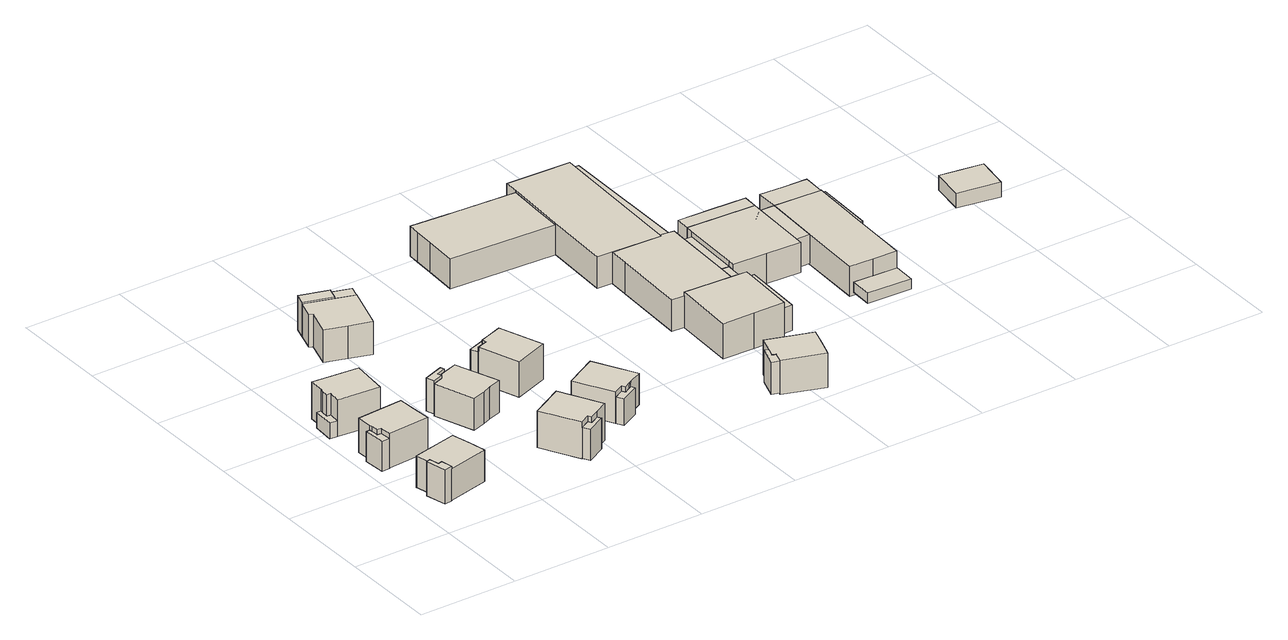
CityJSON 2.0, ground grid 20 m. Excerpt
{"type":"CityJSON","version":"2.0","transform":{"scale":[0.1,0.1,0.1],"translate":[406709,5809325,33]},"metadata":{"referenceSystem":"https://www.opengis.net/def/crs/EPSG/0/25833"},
"CityObjects":{
"building1":{"type":"Building","attributes":{"Gemeindeschluessel":"11000009","function":"31001_2070"},"address":[{"country":"Germany","locality":"Berlin","thoroughfareNumber":"143 (17)","thoroughfareName":"Müggelheimer Damm"}],"children":["building1-1","building1-2"]},
"building1-1":{"type":"BuildingPart","attributes":{"BezugspunktDach":"2200","measuredHeight":8.14,"storeysAboveGround":2},"parents":["building1"],"geometry":[{"type":"Solid","lod":"1","boundaries":[[[[0,1,2,3,4,5,6,7,8]],[[9,10,11,12,13,14,15,16,17]],[[9,17,8,7]],[[10,9,7,6]],[[11,10,6,5]],[[12,11,5,4]],[[17,16,0,8]],[[13,12,4,3]],[[14,13,3,2]],[[15,14,2,1]],[[15,1,0,16]]]]}]},
"building1-2":{"type":"BuildingPart","attributes":{"BezugspunktDach":"2200","measuredHeight":6.95,"storeysAboveGround":2},"parents":["building1"],"geometry":[{"type":"MultiSurface","lod":"1","boundaries":[[[18,19,20,21,22,23]],[[24,25,26,27,28,29]],[[24,29,23,22]],[[25,24,16,15,14,2,1,0,22,21]],[[3,2,14,13,26,25,21,20]],[[4,3,20,19]],[[27,26,30,13,12]],[[28,27,19,18]],[[29,28,18,23]],[[2,14,15,1]],[[0,1,15,16]],[[13,14,2,3]],[[12,13,30,3,4]]]}]},
"building2":{"type":"Building","attributes":{"Gemeindeschluessel":"11000009","function":"31001_2070"},"address":[{"country":"Germany","locality":"Berlin","thoroughfareNumber":"143 (18)","thoroughfareName":"Müggelheimer Damm"}],"children":["building2-1","building2-2"]},
"building2-1":{"type":"BuildingPart","attributes":{"BezugspunktDach":"2200","measuredHeight":8.17,"storeysAboveGround":2},"parents":["building2"],"geometry":[{"type":"MultiSurface","lod":"1","boundaries":[[[31,32,33,34,35,36,37,38,39]],[[40,41,42,43,44,45,46,47,48]],[[40,48,39,38]],[[41,40,38,37]],[[42,41,37,36]],[[43,42,36,35]],[[44,49,50,35,34]],[[45,51,49,34,33]],[[52,51,45,33,32]],[[53,52,46,32,31]],[[48,47,31,39]],[[43,50,49,44]],[[44,54,49,51,45]],[[46,45,51,52]],[[47,46,52,53]]]}]},
"building2-2":{"type":"BuildingPart","attributes":{"BezugspunktDach":"2200","measuredHeight":6.13,"storeysAboveGround":2},"parents":["building2"],"geometry":[{"type":"MultiSurface","lod":"1","boundaries":[[[55,50,49,51,53,56]],[[57,58,59,60,61,62]],[[57,62,56,53]],[[58,57,47,46,45,51]],[[59,58,51,45,44]],[[60,59,44,43]],[[61,60,50,55]],[[62,61,55,56]],[[51,45,46,52]],[[63,53,52,46,47]],[[44,45,51,49,64]],[[43,44,49,50]]]}]},
"building3":{"type":"Building","attributes":{"Gemeindeschluessel":"11000009","function":"31001_2070"},"address":[{"country":"Germany","locality":"Berlin","thoroughfareNumber":"143 (19)","thoroughfareName":"Müggelheimer Damm"}],"children":["building3-1","building3-2"]},
"building3-1":{"type":"BuildingPart","attributes":{"BezugspunktDach":"2200","measuredHeight":8.4,"storeysAboveGround":2},"parents":["building3"],"geometry":[{"type":"MultiSurface","lod":"1","boundaries":[[[65,66,67,68,69,70,71,72]],[[73,74,75,76,77,78,79,80]],[[81,82,80,72,71]],[[83,81,73,71,70]],[[75,74,70,69]],[[76,75,69,68]],[[77,76,68,67]],[[78,77,67,66]],[[84,85,78,66,65]],[[80,82,84,65,72]],[[73,80,82,81]],[[74,73,81,83]],[[79,78,85,84]],[[79,84,82,80]]]}]},
"building3-2":{"type":"BuildingPart","attributes":{"BezugspunktDach":"2200","measuredHeight":3.2,"storeysAboveGround":2},"parents":["building3"],"geometry":[{"type":"MultiSurface","lod":"1","boundaries":[[[85,84,82,83,86,87]],[[88,74,80,79,78,89]],[[88,89,87,86]],[[74,88,86,83]],[[89,78,85,87]],[[80,73,81,82]],[[74,83,81,73]],[[79,80,82,84]],[[78,79,84,85]]]}]},
"building4":{"type":"Building","attributes":{"Gemeindeschluessel":"11000009","function":"31001_2070"},"address":[{"country":"Germany","locality":"Berlin","thoroughfareNumber":"143 (20)","thoroughfareName":"Müggelheimer Damm"}],"children":["building4-1","building4-2"]},
"building4-1":{"type":"BuildingPart","attributes":{"BezugspunktDach":"2200","measuredHeight":8.21,"storeysAboveGround":2},"parents":["building4"],"geometry":[{"type":"MultiSurface","lod":"1","boundaries":[[[90,91,92,93,94,95,96,97,98,99,100]],[[101,102,103,104,105,106,107,108,109,110,111]],[[101,111,112,113]],[[102,101,113,114,98]],[[103,102,114,115]],[[104,103,97,115,116]],[[105,104,96,95]],[[106,105,95,94]],[[107,106,94,93]],[[108,107,93,92]],[[109,108,92,91]],[[110,109,91,90]],[[111,110,90,100]],[[113,112,100,99,117]],[[118,99,98,114,113]],[[115,114,98,97]],[[116,115,97,96]]]}]},
"building4-2":{"type":"BuildingPart","attributes":{"BezugspunktDach":"2200","measuredHeight":6.67,"storeysAboveGround":2},"parents":["building4"],"geometry":[{"type":"MultiSurface","lod":"1","boundaries":[[[119,120,121,122,123,124]],[[125,116,114,113,112,126]],[[125,126,124,123]],[[116,125,123,122]],[[114,98,97,96,127,122,121]],[[113,99,98,114,121,120]],[[100,99,120,119]],[[126,112,119,124]],[[115,97,98,114]],[[115,116,127,96,97,128]],[[114,98,99,113]],[[112,113,129,99,100]]]}]},
"building5":{"type":"Building","attributes":{"Gemeindeschluessel":"11000009","function":"31001_2070"},"address":[{"country":"Germany","locality":"Berlin","thoroughfareNumber":"143 (16)","thoroughfareName":"Müggelheimer Damm"}],"children":["building5-1","building5-2"]},
"building5-1":{"type":"BuildingPart","attributes":{"BezugspunktDach":"2200","measuredHeight":8.5,"storeysAboveGround":2},"parents":["building5"],"geometry":[{"type":"MultiSurface","lod":"1","boundaries":[[[130,131,132,133,134,135,136,137]],[[138,139,140,141,142,143,144,145]],[[138,145,137,136]],[[139,138,136,135]],[[140,139,135,134]],[[141,140,134,133]],[[146,147,133,132]],[[142,141,148,149]],[[150,146,132,131]],[[143,142,149,151]],[[152,150,151,153,154,144,143,131,130]],[[145,144,130,137]],[[149,148,147,146]],[[151,149,146,150]],[[154,153,151,150,152]]]}]},
"building5-2":{"type":"BuildingPart","attributes":{"BezugspunktDach":"2200","measuredHeight":6.29,"storeysAboveGround":2},"parents":["building5"],"geometry":[{"type":"MultiSurface","lod":"1","boundaries":[[[155,156,147,146,150,152]],[[151,149,148,157,158,153]],[[157,148,147,156]],[[158,157,156,155]],[[153,158,155,152]],[[151,153,152,150]],[[149,151,150,146]],[[148,149,159,146,147]]]}]},
"building6":{"type":"Building","attributes":{"Gemeindeschluessel":"11000009","function":"31001_1010"},"address":[{"country":"Germany","locality":"Berlin","thoroughfareNumber":"143 (34)","thoroughfareName":"Müggelheimer Damm"}],"children":["building6-1","building6-2","building6-3"]},
"building6-1":{"type":"BuildingPart","attributes":{"BezugspunktDach":"2200","measuredHeight":8.14,"storeysAboveGround":2},"parents":["building6"],"geometry":[{"type":"MultiSurface","lod":"1","boundaries":[[[160,161,162,163,164,165,166,167,168]],[[169,170,171,172,173,174,175,176,177]],[[169,177,168,167]],[[170,169,167,166]],[[171,170,166,165]],[[174,173,178,179,180,181,163,162]],[[175,174,162,161]],[[176,175,161,160]],[[177,176,160,168]],[[172,171,165,164]],[[173,172,164,163]],[[181,180,179,178]]]}]},
"building6-2":{"type":"BuildingPart","attributes":{"BezugspunktDach":"2200","measuredHeight":8.88,"storeysAboveGround":2},"parents":["building6"],"geometry":[{"type":"MultiSurface","lod":"1","boundaries":[[[182,183,184,185]],[[186,187,173,171]],[[186,171,185,184]],[[187,186,184,183]],[[181,188,189,183,182]],[[173,187,190,178]],[[165,164,163,182,185]],[[171,173,172]],[[178,190,189,188,181]],[[191,171,172,164,165]],[[172,173,163,164]]]}]},
"building6-3":{"type":"BuildingPart","attributes":{"BezugspunktDach":"2200","measuredHeight":7.59,"storeysAboveGround":2},"parents":["building6"],"geometry":[{"type":"Solid","lod":"1","boundaries":[[[[180,192,188,181]],[[190,193,179,178]],[[193,190,188,192]],[[179,193,192,180]],[[190,178,181,188]],[[178,179,180,181]]]]}]},
"building7":{"type":"Building","attributes":{"Gemeindeschluessel":"11000009","function":"31001_2070"},"address":[{"country":"Germany","locality":"Berlin","thoroughfareNumber":"143 (21)","thoroughfareName":"Müggelheimer Damm"}],"children":["building7-1","building7-2"]},
"building7-1":{"type":"BuildingPart","attributes":{"BezugspunktDach":"2200","measuredHeight":8.05,"storeysAboveGround":2},"parents":["building7"],"geometry":[{"type":"MultiSurface","lod":"1","boundaries":[[[194,195,196,197,198,199,200,201]],[[202,203,204,205,206,207,208,209]],[[202,209,210,209,202,211,212,201,200]],[[213,211,200,199]],[[204,203,204,214,213,215,199,198]],[[205,204,198,197]],[[206,205,197,196]],[[207,206,196,195]],[[208,207,195,194]],[[209,208,194,201]],[[212,211,202,209,210]],[[203,202,211,213]],[[215,213,214,204,203]]]}]},
"building7-2":{"type":"BuildingPart","attributes":{"BezugspunktDach":"2200","measuredHeight":6.18,"storeysAboveGround":2},"parents":["building7"],"geometry":[{"type":"MultiSurface","lod":"1","boundaries":[[[212,211,213,214,216,217]],[[218,204,203,202,209,219]],[[218,219,217,216]],[[204,218,216,214]],[[219,209,212,217]],[[204,220,214,213,203]],[[203,213,211,202]],[[209,202,211,212]]]}]},
"building8":{"type":"Building","attributes":{"Gemeindeschluessel":"11000009","function":"31001_2070"},"address":[{"country":"Germany","locality":"Berlin","thoroughfareNumber":"143 (15)","thoroughfareName":"Müggelheimer Damm"}],"children":["building8-1","building8-2"]},
"building8-1":{"type":"BuildingPart","attributes":{"BezugspunktDach":"2200","measuredHeight":8.08,"storeysAboveGround":2},"parents":["building8"],"geometry":[{"type":"MultiSurface","lod":"1","boundaries":[[[221,222,223,224,225,226,227,228,229]],[[230,231,232,233,234,235,236,237,238]],[[230,238,229,228]],[[231,230,228,227]],[[232,231,227,226]],[[233,232,226,225]],[[239,240,225,224]],[[241,239,234,235,242,235,234,224,223]],[[236,235,243,235,236,244,241,223,222]],[[245,244,222,221]],[[238,237,221,229]],[[234,233,240,239]],[[242,235,234,239,241]],[[241,244,236,235,243]],[[237,236,244,245]]]}]},
"building8-2":{"type":"BuildingPart","attributes":{"BezugspunktDach":"2200","measuredHeight":5.43,"storeysAboveGround":2},"parents":["building8"],"geometry":[{"type":"MultiSurface","lod":"1","boundaries":[[[246,247,240,241,244,245]],[[236,235,233,248,249,237]],[[248,233,240,247]],[[249,248,247,246]],[[237,249,246,245]],[[236,237,250,245,244,251]],[[235,236,244,241]],[[233,234,239,240]],[[235,241,239,234]]]}]},
"building9":{"type":"Building","attributes":{"Gemeindeschluessel":"11000009","function":"31001_2070"},"address":[{"country":"Germany","locality":"Berlin","thoroughfareNumber":"143 (13)","thoroughfareName":"Müggelheimer Damm"}],"children":["building9-1","building9-2"]},
"building9-1":{"type":"BuildingPart","attributes":{"BezugspunktDach":"2200","measuredHeight":8.28,"storeysAboveGround":2},"parents":["building9"],"geometry":[{"type":"MultiSurface","lod":"1","boundaries":[[[252,253,254,255,256,257,258,259,260]],[[261,262,263,264,265,266,267,268,269]],[[270,271,272,273,261,269,260,259]],[[262,261,259,258],[274,275,270,273]],[[263,262,258,257]],[[264,263,257,256]],[[265,264,256,255]],[[266,265,255,254]],[[267,266,254,253]],[[268,267,276,253,252],[277,278,279,276]],[[271,278,277,252,260]],[[269,268,277,272,280]],[[273,272,271,270]],[[270,275,274,273]],[[278,277,276,279]],[[280,272,277,278,271]]]}]},
"building9-2":{"type":"BuildingPart","attributes":{"BezugspunktDach":"2200","measuredHeight":6.6,"storeysAboveGround":2},"parents":["building9"],"geometry":[{"type":"MultiSurface","lod":"1","boundaries":[[[279,278,271,275,281,282]],[[283,274,272,277,276,284]],[[283,284,282,281]],[[274,283,281,275]],[[284,276,279,282]],[[273,270,271,272]],[[274,275,270,273]],[[277,272,271,278]],[[276,277,285,278,279]]]}]},
"building10":{"type":"Building","attributes":{"Gemeindeschluessel":"11000009","BezugspunktDach":"2200","function":"31001_2081","measuredHeight":6.92,"storeysAboveGround":1},"address":[{"country":"Germany","locality":"Berlin","thoroughfareNumber":"143 (1)","thoroughfareName":"Müggelheimer Damm"}],"geometry":[{"type":"Solid","lod":"1","boundaries":[[[[286,287,288,289,290,291,292,293,294]],[[295,296,297,298,299,300,301,302,303]],[[295,303,294,293]],[[296,295,293,292]],[[297,296,292,291]],[[298,297,291,290]],[[299,298,290,289]],[[300,299,289,288]],[[301,300,288,287]],[[302,301,287,286]],[[303,302,286,294]]]]}]},
"building11":{"type":"Building","attributes":{"name":"Rübezahl","Gemeindeschluessel":"11000009","function":"31001_2081"},"address":[{"country":"Germany","locality":"Berlin","thoroughfareNumber":"143","thoroughfareName":"Müggelheimer Damm"}],"children":["building11-1","building11-2","building11-3"]},
"building11-1":{"type":"BuildingPart","attributes":{"BezugspunktDach":"2200","measuredHeight":7.12,"storeysAboveGround":1},"parents":["building11"],"geometry":[{"type":"MultiSurface","lod":"1","boundaries":[[[304,305,306,307,308,309,310,311,312,313]],[[314,315,316,317,318,319,320,321,322,323]],[[314,323,313,312]],[[315,314,312,311]],[[316,315,311,310]],[[317,316,310,309]],[[318,317,309,308]],[[319,318,308,307]],[[323,322,304,313]],[[320,319,307,306]],[[321,324,325,305]],[[320,306,325,324]],[[322,321,305,304]]]}]},
"building11-2":{"type":"BuildingPart","attributes":{"BezugspunktDach":"2200","measuredHeight":7.18,"storeysAboveGround":1},"parents":["building11"],"geometry":[{"type":"MultiSurface","lod":"1","boundaries":[[[326,327,328,329,330,307,306,325,304,331,332]],[[333,322,324,320,319,334,335,336,337,338,339]],[[333,339,332,331]],[[322,333,331,304]],[[305,304,325]],[[325,324,325,306]],[[340,307,306,307]],[[334,319,307,330]],[[335,334,330,329]],[[336,335,329,328]],[[337,336,328,327]],[[339,338,341,342,332]],[[324,321,305,325]],[[304,305,321,322]],[[320,324,325,306]],[[319,320,306,307,340]],[[338,343,344,326]],[[327,344,343,337]],[[342,341,338,326]]]}]},
"building11-3":{"type":"BuildingPart","attributes":{"BezugspunktDach":"2200","measuredHeight":7.88,"storeysAboveGround":1},"parents":["building11"],"geometry":[{"type":"MultiSurface","lod":"1","boundaries":[[[345,346,347,348,349,350,351]],[[341,343,337,352,353,354,355]],[[341,355,351,350]],[[344,326,342,350,349]],[[343,341,338]],[[337,343,349,348],[327,344,343,337]],[[352,337,348,347]],[[353,352,347,346]],[[354,353,346,345]],[[355,354,345,351]],[[343,338,326,344]],[[338,341,342,326]],[[344,327,337,343]]]}]},
"building12":{"type":"Building","attributes":{"Gemeindeschluessel":"11000009","BezugspunktDach":"2200","function":"51009_1610","measuredHeight":5.24,"storeysAboveGround":0},"address":[{"country":"Germany","locality":"Berlin"}],"geometry":[{"type":"Solid","lod":"1","boundaries":[[[[356,357,358,359]],[[360,361,362,363]],[[360,363,359,358]],[[361,360,358,357]],[[362,361,357,356]],[[363,362,356,359]]]]}]},
"building13":{"type":"Building","attributes":{"Gemeindeschluessel":"11000009","BezugspunktDach":"2200","function":"31001_2723","measuredHeight":4.7,"storeysAboveGround":1},"address":[{"country":"Germany","locality":"Berlin","thoroughfareNumber":"143 (33)","thoroughfareName":"Müggelheimer Damm"}],"geometry":[{"type":"Solid","lod":"1","boundaries":[[[[364,365,366,367,368]],[[369,370,371,372,373]],[[369,373,368,367]],[[370,369,367,366]],[[371,370,366,365]],[[372,371,365,364]],[[373,372,364,368]]]]}]},
"building14":{"type":"Building","attributes":{"Gemeindeschluessel":"11000009","BezugspunktDach":"2200","function":"51009_1610","measuredHeight":5.78,"storeysAboveGround":0},"address":[{"country":"Germany","locality":"Berlin"}],"geometry":[{"type":"Solid","lod":"1","boundaries":[[[[374,375,376,377,378]],[[379,380,381,382,383]],[[379,383,378,377]],[[380,379,377,376]],[[381,380,376,375]],[[382,381,375,374]],[[383,382,374,378]]]]}]},
"building15":{"type":"Building","attributes":{"Gemeindeschluessel":"11000009","function":"31001_2090"},"address":[{"country":"Germany","locality":"Berlin","thoroughfareNumber":"143 (30)","thoroughfareName":"Müggelheimer Damm"}],"children":["building15-1","building15-2","building15-3"]},
"building15-1":{"type":"BuildingPart","attributes":{"BezugspunktDach":"2200","measuredHeight":7.02,"storeysAboveGround":1},"parents":["building15"],"geometry":[{"type":"MultiSurface","lod":"1","boundaries":[[[384,385,386,387,388,389,390,391,392,393]],[[394,395,396,397,398,399,400,401,402,403]],[[394,403,393,392]],[[404,405,392,391]],[[396,395,391,390]],[[397,396,390,389]],[[398,397,389,388]],[[399,398,388,387]],[[400,399,387,386]],[[401,400,386,385]],[[402,401,385,384]],[[403,402,384,393]],[[395,394,405,404]]]}]},
"building15-2":{"type":"BuildingPart","attributes":{"BezugspunktDach":"2200","measuredHeight":5,"storeysAboveGround":1},"parents":["building15"],"geometry":[{"type":"Solid","lod":"1","boundaries":[[[[405,404,406,407]],[[408,395,394,409]],[[408,409,407,406]],[[395,408,406,404]],[[409,394,405,407]],[[394,395,404,405]]]]}]},
"building15-3":{"type":"BuildingPart","attributes":{"BezugspunktDach":"2200","measuredHeight":6.67,"storeysAboveGround":1},"parents":["building15"],"geometry":[{"type":"Solid","lod":"1","boundaries":[[[[410,411,412,413,414,415]],[[399,416,417,418,400,419]],[[399,419,415,414]],[[416,399,414,413]],[[417,416,413,412]],[[418,417,412,411]],[[400,418,411,410]],[[419,400,410,415]]]]}]},
"building16":{"type":"Building","attributes":{"Gemeindeschluessel":"11000009","BezugspunktDach":"2200","function":"51009_1610","measuredHeight":7.07,"storeysAboveGround":0},"address":[{"country":"Germany","locality":"Berlin"}],"geometry":[{"type":"Solid","lod":"1","boundaries":[[[[389,388,420,421,422,390]],[[423,424,425,398,397,396]],[[423,396,390,422]],[[424,423,422,421]],[[425,424,421,420]],[[398,425,420,388]],[[397,398,388,389]],[[396,397,389,390]]]]}]},
"building17":{"type":"Building","attributes":{"Gemeindeschluessel":"11000009","BezugspunktDach":"2200","function":"31001_2500","measuredHeight":2.63,"storeysAboveGround":1},"address":[{"country":"Germany","locality":"Berlin","thoroughfareNumber":"143 (32)","thoroughfareName":"Müggelheimer Damm"}],"geometry":[{"type":"Solid","lod":"1","boundaries":[[[[426,427,428,429,430]],[[431,432,433,434,435]],[[431,435,430,429]],[[432,431,429,428]],[[433,432,428,427]],[[434,433,427,426]],[[435,434,426,430]]]]}]},
"building18":{"type":"Building","attributes":{"Gemeindeschluessel":"11000009","function":"31001_2090"},"address":[{"country":"Germany","locality":"Berlin","thoroughfareNumber":"143 (31)","thoroughfareName":"Müggelheimer Damm"}],"children":["building18-1","building18-2","building18-3"]},
"building18-1":{"type":"BuildingPart","attributes":{"BezugspunktDach":"2200","measuredHeight":6.7,"storeysAboveGround":1},"parents":["building18"],"geometry":[{"type":"MultiSurface","lod":"1","boundaries":[[[436,437,438,439,440,441,413,411,442]],[[443,444,445,446,447,448,449,450,451]],[[443,451,442,411]],[[444,443,411,413]],[[447,446,440,439]],[[452,453,439,438]],[[449,448,438,437]],[[450,449,437,436]],[[451,450,436,442]],[[444,413,441,445]],[[445,441,440,446]],[[448,447,453,452]]]}]},
"building18-2":{"type":"BuildingPart","attributes":{"BezugspunktDach":"2200","measuredHeight":5.52,"storeysAboveGround":1},"parents":["building18"],"geometry":[{"type":"Solid","lod":"1","boundaries":[[[[454,455,453,452]],[[447,456,457,448]],[[456,447,453,455]],[[457,456,455,454]],[[448,457,454,452]],[[447,448,452,453]]]]}]},
"building18-3":{"type":"BuildingPart","attributes":{"BezugspunktDach":"2200","measuredHeight":6.72,"storeysAboveGround":1},"parents":["building18"],"geometry":[{"type":"MultiSurface","lod":"1","boundaries":[[[441,440,458,459,460,413]],[[461,462,463,446,445,444]],[[461,444,413,460]],[[462,461,460,459]],[[463,462,459,458]],[[446,463,458,440]],[[445,441,440,446,440,441]],[[444,413,441,413]],[[445,441,413,444]]]}]},
"building19":{"type":"Building","attributes":{"Gemeindeschluessel":"11000009","BezugspunktDach":"2200","function":"31001_2612","measuredHeight":3.43,"storeysAboveGround":1},"address":[{"country":"Germany","locality":"Berlin","thoroughfareNumber":"143 (2)","thoroughfareName":"Müggelheimer Damm"}],"geometry":[{"type":"Solid","lod":"1","boundaries":[[[[464,465,466,467,468]],[[469,470,471,472,473]],[[469,473,468,467]],[[470,469,467,466]],[[471,470,466,465]],[[472,471,465,464]],[[473,472,464,468]]]]}]}
},
"vertices":[
[34,104,90],[35,98,90],[38,84,90],[47,86,90],[52,63,90],[136,83,90],[128,120,90],[119,156,90],[27,135,90],[119,156,26],[128,120,26],[136,83,26],[52,63,26],[47,86,26],[38,84,26],[35,98,26],[34,104,26],[27,135,26],
[36,60,95],[52,63,95],[47,86,95],[38,84,95],[34,104,95],[26,102,95],[34,104,25],[38,84,25],[47,86,25],[52,63,25],[36,60,25],[26,102,25],[47,86,67],
[12,255,99],[13,249,99],[14,235,99],[22,235,99],[24,212,99],[110,218,99],[107,256,99],[105,293,99],[10,286,99],[105,293,29],[107,256,29],[110,218,29],[24,212,29],[22,235,29],[14,235,29],[13,249,29],[12,255,29],[10,286,29],[22,235,89],[24,212,89],[14,235,89],[13,249,89],[12,255,89],[22,235,44],
[7,211,89],[4,255,89],[12,255,28],[14,235,28],[22,235,28],[24,212,28],[7,211,28],[4,255,28],[12,255,44],[22,235,64],
[21,387,96],[19,363,96],[105,356,96],[112,431,96],[17,439,96],[15,408,96],[14,402,96],[13,388,96],[14,402,21],[15,408,21],[17,439,21],[112,431,21],[105,356,21],[19,363,21],[21,387,21],[13,388,21],[14,402,53],[13,388,53],[15,408,53],[21,387,53],[19,363,53],
[6,408,53],[3,365,53],[6,408,21],[3,365,21],
[222,236,91],[249,245,91],[266,252,91],[293,261,91],[260,350,91],[234,341,91],[231,340,91],[216,334,91],[212,333,91],[215,325,91],[193,317,91],[215,325,26],[212,333,26],[216,334,26],[231,340,26],[234,341,26],[260,350,26],[293,261,26],[266,252,26],[249,245,26],[222,236,26],[193,317,26],[193,317,30],[215,325,30],[212,333,30],[216,334,30],[231,340,30],[215,325,62],[215,325,78],
[193,317,97],[215,325,97],[212,333,97],[231,340,97],[228,348,97],[187,333,97],[228,348,30],[187,333,30],[231,340,78],[216,334,69],[215,325,69],
[317,44,104],[337,55,104],[341,48,104],[359,58,104],[386,73,104],[382,80,104],[341,156,104],[275,120,104],[341,156,29],[382,80,29],[386,73,29],[359,58,29],[341,48,29],[337,55,29],[317,44,29],[275,120,29],[341,48,93],[359,58,93],[359,58,30],[341,48,30],[337,55,93],[337,55,30],[317,44,93],[317,44,30],[317,44,31],
[325,29,93],[363,50,93],[363,50,30],[325,29,30],[341,48,45],
[184,565,92],[228,552,92],[257,643,92],[218,655,92],[213,657,92],[161,673,92],[150,637,92],[157,634,92],[140,579,92],[157,634,25],[150,637,25],[161,673,25],[213,657,25],[218,655,25],[257,643,25],[228,552,25],[184,565,25],[140,579,25],[218,655,26],[257,643,26],[257,643,91],[218,655,91],
[218,655,95],[225,679,95],[168,696,95],[161,673,95],[168,696,25],[225,679,25],[225,679,91],[225,679,52],[225,679,26],[161,673,58],
[264,667,91],[264,667,26],
[349,281,100],[419,307,100],[390,388,100],[387,396,100],[358,386,100],[339,379,100],[342,370,100],[320,363,100],[342,370,28],[339,379,28],[358,386,28],[387,396,28],[390,388,28],[419,307,28],[349,281,28],[320,363,28],[320,363,59],[342,370,90],[320,363,90],[339,379,90],[358,386,90],[339,379,59],
[355,393,90],[314,379,90],[355,393,28],[314,379,28],[358,386,57],
[435,109,93],[455,120,93],[459,113,93],[472,120,93],[477,123,93],[505,138,93],[459,221,93],[426,203,93],[393,185,93],[426,203,29],[459,221,29],[505,138,29],[477,123,29],[472,120,29],[459,113,29],[455,120,29],[435,109,29],[393,185,29],[472,120,83],[477,123,83],[459,113,83],[459,113,50],[459,113,43],[455,120,83],[435,109,83],
[443,94,83],[481,115,83],[481,115,29],[443,94,29],[435,109,70],[455,120,45],
[737,50,96],[730,28,96],[812,1,96],[824,36,96],[836,72,96],[745,102,96],[736,72,96],[734,66,96],[729,53,96],[734,66,26],[736,72,26],[745,102,26],[836,72,26],[824,36,26],[812,1,26],[730,28,26],[737,50,26],[729,53,26],[734,66,95],[729,53,95],[729,53,29],[734,66,29],[736,72,29],[736,72,95],[730,28,29],[737,50,29],[737,50,95],[730,28,95],[729,53,42],
[728,75,95],[714,33,95],[728,75,29],[714,33,29],[737,50,62],
[697,665,73],[700,731,73],[704,796,73],[573,803,73],[565,803,73],[487,808,73],[486,783,73],[484,742,73],[480,676,73],[484,742,12],[486,783,12],[487,808,12],[565,803,12],[573,803,12],[704,796,12],[700,731,12],[697,665,12],[480,676,12],
[721,526,77],[756,525,77],[823,523,77],[823,527,77],[837,820,77],[771,822,77],[705,824,77],[704,796,77],[697,665,77],[690,528,77],[697,665,13],[704,796,13],[705,824,13],[771,822,13],[837,820,13],[823,527,13],[823,523,13],[756,525,13],[721,526,13],[690,528,13],[786,524,13],[786,524,77],
[777,329,77],[842,326,77],[845,384,77],[850,505,77],[851,523,77],[719,484,77],[712,332,77],[719,484,13],[851,523,13],[850,505,13],[845,384,13],[842,326,13],[777,329,13],[712,332,13],[823,527,29],[737,331,13],[737,331,77],[802,328,13],[802,328,77],
[796,202,85],[860,201,85],[867,325,85],[842,326,85],[802,328,85],[737,331,85],[731,203,85],[867,325,13],[860,201,13],[796,202,13],[731,203,13],
[877,201,74],[883,325,74],[867,325,74],[860,201,74],[867,325,22],[883,325,22],[877,201,22],[860,201,22],
[867,325,66],[869,369,66],[870,383,66],[845,384,66],[842,326,66],[845,384,19],[870,383,19],[869,369,19],[867,325,19],[842,326,19],
[851,523,65],[855,813,65],[855,819,65],[837,820,65],[823,527,65],[837,820,7],[855,819,7],[855,813,7],[851,523,7],[823,527,7],
[939,366,78],[1009,362,78],[1010,379,78],[1015,496,78],[1016,512,78],[946,515,78],[876,518,78],[875,503,78],[870,383,78],[869,369,78],[870,383,17],[875,503,17],[876,518,17],[946,515,17],[1016,512,17],[1015,496,17],[1010,379,17],[1009,362,17],[939,366,17],[869,369,17],[875,503,67],[870,383,67],
[850,505,67],[845,384,67],[850,505,17],[845,384,17],
[1010,379,76],[1039,378,76],[1042,436,76],[1045,495,76],[1015,496,76],[956,440,76],[1045,495,17],[1042,436,17],[1039,378,17],[956,440,17],
[1017,542,78],[947,545,78],[877,548,78],[877,548,17],[947,545,17],[1017,542,17],
[1125,192,47],[1127,237,47],[1082,239,47],[1037,241,47],[1035,196,47],[1037,241,26],[1082,239,26],[1127,237,26],[1125,192,26],[1035,196,26],
[1082,246,76],[1131,244,76],[1137,371,76],[1143,491,76],[1142,491,76],[1094,493,76],[1034,249,76],[1039,378,15],[1045,495,15],[1094,493,15],[1142,491,15],[1143,491,15],[1137,371,15],[1131,244,15],[1082,246,15],[1034,249,15],[1137,371,70],[1143,491,70],
[1147,371,70],[1152,491,70],[1152,491,15],[1147,371,15],
[1144,536,76],[1096,538,76],[1047,541,76],[1047,541,15],[1096,538,15],[1144,536,15],
[1454,386,37],[1465,455,37],[1422,461,37],[1378,468,37],[1368,400,37],[1378,468,7],[1422,461,7],[1465,455,7],[1454,386,7],[1368,400,7]
]}
